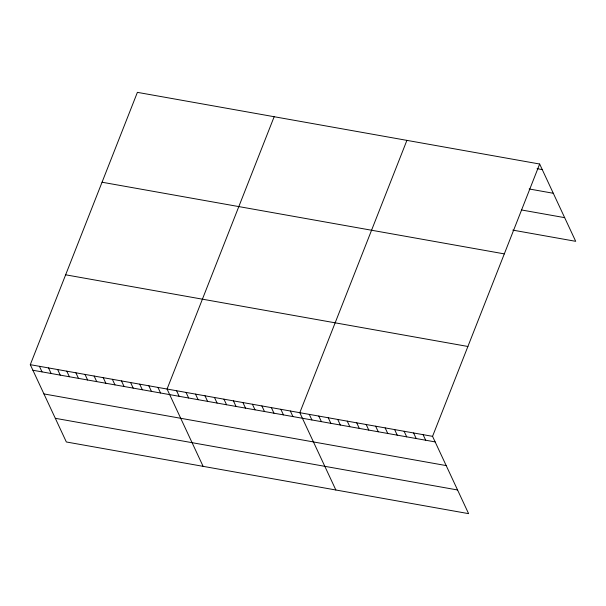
<?xml version="1.0" encoding="UTF-8"?>
<svg xmlns="http://www.w3.org/2000/svg" width="606" height="606" viewBox="0 0 606 606"><rect width="100%" height="100%" fill="white"/><g stroke="black" fill="none" stroke-linecap="round" stroke-linejoin="round"><path stroke-width="0.91" d="M539.651 164.021L432.555 436.343L468.605 513.646L66.349 441.979L30.3 364.676L137.395 92.354L539.651 164.021L575.7 241.324L512.774 230.113M274.162 116.723L167.067 389.044L203.116 466.347M406.906 140.372L299.811 412.694L335.86 489.996M537.083 168.673L542.249 169.597M529.152 188.966L553.286 193.269M521.561 209.979L564.663 217.652M102.05 182.224L504.313 253.884M65.645 274.806L467.9 346.473M30.3 364.676L432.555 436.343M32.898 370.251L435.153 441.91M43.935 393.923L446.198 465.582M55.313 418.307L457.568 489.974M423.079 434.653L425.677 440.221M413.595 432.964L416.193 438.532M404.111 431.275L406.709 436.843M394.627 429.586L397.225 435.153M385.151 427.897L387.749 433.464M375.667 426.207L378.265 431.775M366.183 424.518L368.781 430.086M356.707 422.829L359.305 428.397M347.223 421.14L349.821 426.707M337.739 419.45L340.337 425.018M328.255 417.761L330.853 423.329M318.779 416.072L321.377 421.64M309.295 414.383L311.893 419.95M290.327 411.004L292.933 416.572M280.851 409.315L283.449 414.883M271.367 407.626L273.965 413.194M261.883 405.937L264.481 411.504M252.407 404.247L255.005 409.815M242.923 402.558L245.521 408.126M233.439 400.869L236.037 406.437M223.955 399.18L226.561 404.747M214.479 397.491L217.077 403.058M204.995 395.801L207.593 401.369M195.511 394.112L198.109 399.68M186.034 392.423L188.633 397.99M176.551 390.734L179.149 396.301M157.946 387.416L160.552 392.991M148.834 385.795L151.432 391.362M139.713 384.166L142.312 389.741M130.593 382.545L133.199 388.113M121.48 380.916L124.079 386.492M112.36 379.295L114.958 384.871M103.24 377.667L105.838 383.242M94.127 376.046L96.725 381.621M85.007 374.425L87.605 379.992M75.886 372.796L78.485 378.371M66.774 371.175L69.372 376.743M57.653 369.546L60.252 375.122M48.533 367.925L51.131 373.493M39.42 366.297L42.019 371.872"/></g></svg>
